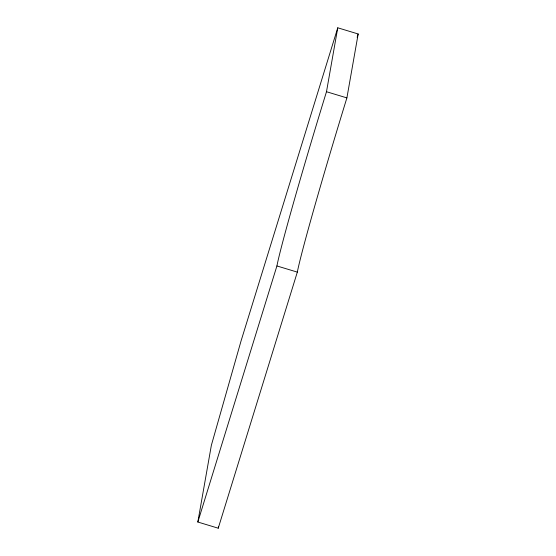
<?xml version="1.0" encoding="UTF-8"?>
<svg xmlns="http://www.w3.org/2000/svg" width="556" height="556" viewBox="0 0 556 556"><rect width="100%" height="100%" fill="white"/><g stroke="black" fill="none" stroke-linecap="round" stroke-linejoin="round"><path stroke-width="0.83" d="M197.832 522.021L211.356 445.321L241.102 340.786L337.763 27.8L358.168 33.979L346.895 97.898A152.337 3.955 -73.2 0 0 297.328 272.12L218.237 528.2L197.832 522.021L276.916 265.949A152.337 3.955 -73.2 0 1 326.49 91.719L337.763 27.8M218.237 528.2L218.536 526.497M357.147 37.287L358.168 33.979M326.49 91.719L346.895 97.898M276.916 265.949L297.328 272.12"/></g></svg>
